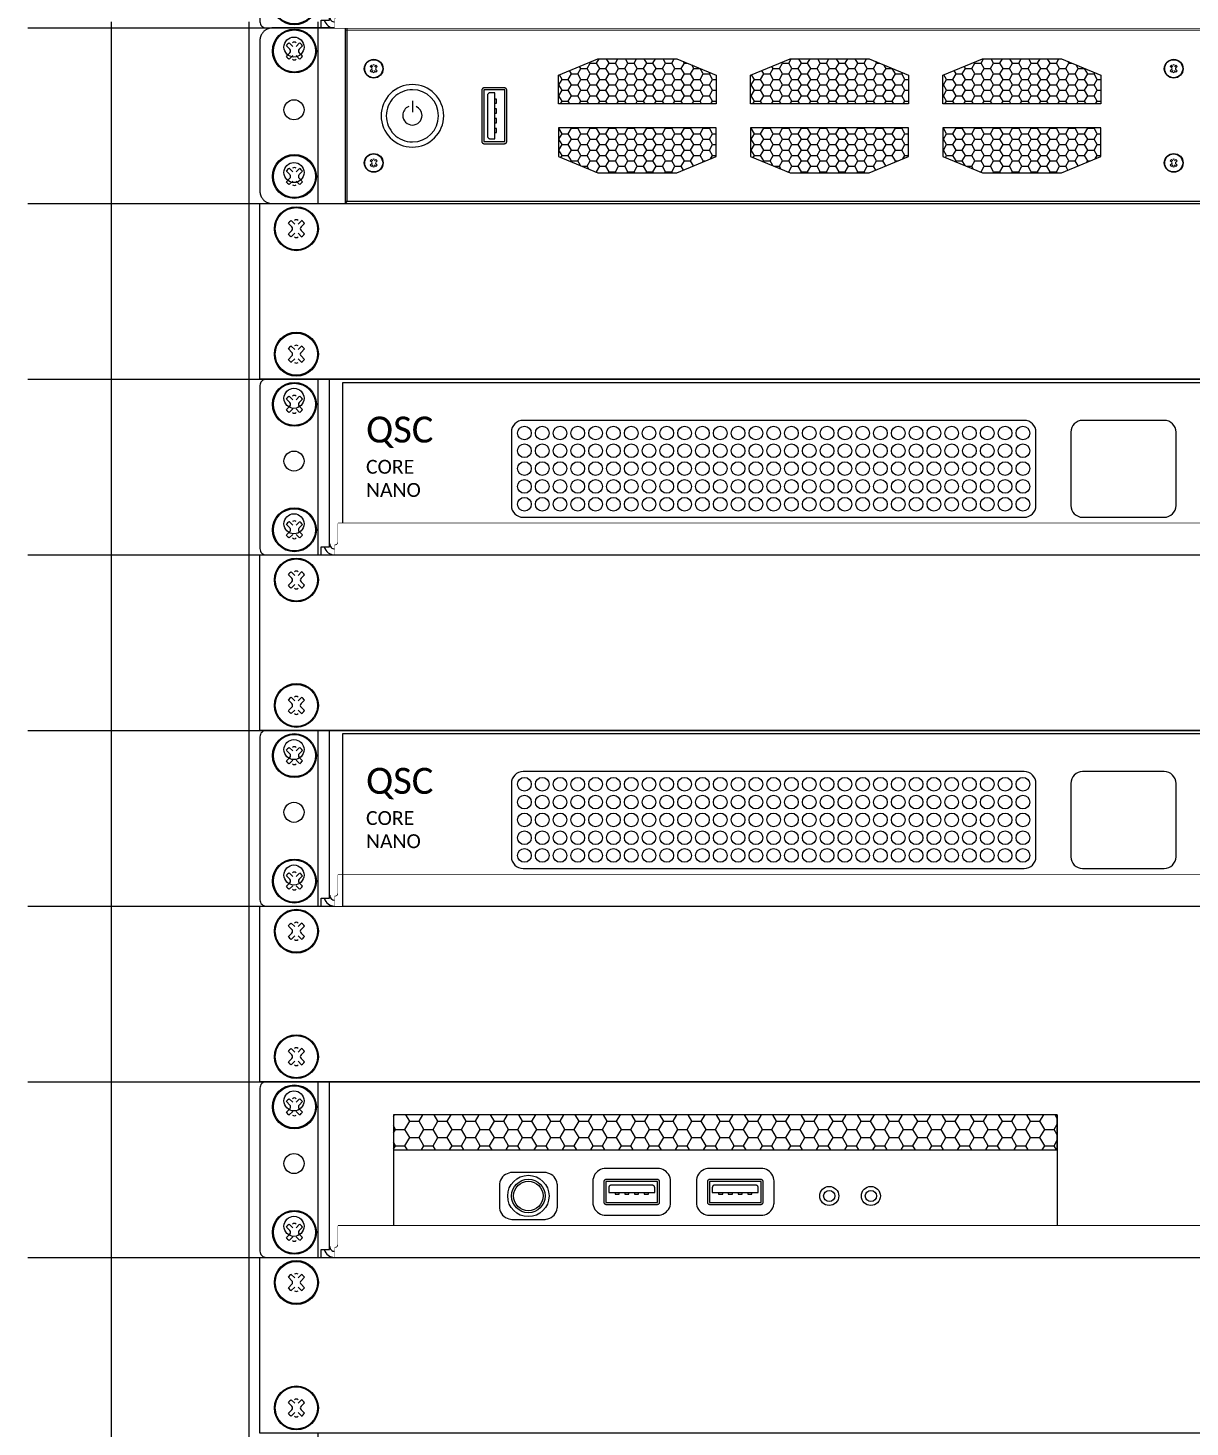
# Model space of a CAD drawing. Header units: millimetres. Extents: x -71336 to -33468, y -26189 to 22712.
# Drawn here: x -34597.8 to -34303.6, y -9219.5 to -8865.4 of the extents above; entities that cross this region are included whole.
import ezdxf

# ---------------------------------------------------------------- set-up
doc = ezdxf.new("R2010")
doc.units = ezdxf.units.MM
doc.set_wipeout_variables(frame=1)
doc.layers.add('SC - Equipment', color=7, linetype='Continuous', lineweight=13)
doc.layers.add('SC - Rack Layout - U-guides and centreline', color=5, linetype='Continuous', lineweight=13, plot=False)
doc.styles.add('ARIAL', font='arial.ttf')
doc.styles.add('CALIBRI', font='calibri.ttf')
pattern_1 = [(0, (-37153.3826, 973.4837), (2.38125, 1.37481532), [1.5875, -3.175]), (120, (-37153.3826, 973.4837), (-2.381249995, 1.37481533), [1.5875, -3.175]), (60, (-37153.3826, 973.4837), (5e-09, 2.749630654), [-3.175, 1.5875])]
pattern_2 = [(0, (-37104.7109, 973.4837), (2.38125, 1.37481532), [1.5875, -3.175]), (120, (-37104.7109, 973.4837), (-2.381249995, 1.37481533), [1.5875, -3.175]), (60, (-37104.7109, 973.4837), (5e-09, 2.749630654), [-3.175, 1.5875])]
pattern_3 = [(0, (-37056.0392, 973.4837), (2.38125, 1.37481532), [1.5875, -3.175]), (120, (-37056.0392, 973.4837), (-2.381249995, 1.37481533), [1.5875, -3.175]), (60, (-37056.0392, 973.4837), (5e-09, 2.749630654), [-3.175, 1.5875])]

# ---------------------------------------------------------------- blocks, each defined once
blk = doc.blocks.new('*U220')
at = {"layer": 'SC - Rack Layout - U-guides and centreline', "ltscale": 5}
blk.add_lwpolyline([(-300, 0), (300, 0)], dxfattribs=at)
blk = doc.blocks.new('*U221')
at = {"layer": 'SC - Rack Layout - U-guides and centreline', "color": 0, "linetype": 'ByBlock', "lineweight": -2, "transparency": 16777216}
for p in [(0, 666.75), (0, 622.3), (0, 577.85), (0, 533.4), (0, 488.95), (0, 444.5), (0, 400.05), (0, 355.6)]:
    blk.add_blockref('*U220', p, dxfattribs=at)
blk = doc.blocks.new('*U284')
at = {"layer": 'SC - Equipment'}
for p, q in [((-279.3873, 719.074), (-279.3873, 674.624)), ((-244.4623, 674.624), (-244.4623, 719.074)), ((-227.076, 719.074), (-227.076, 674.624)), ((-279.3873, 674.624), (-279.3873, 630.174)), ((-244.4623, 630.174), (-244.4623, 674.624)), ((-227.076, 674.624), (-227.076, 630.174)), ((-279.3873, 630.174), (-279.3873, 585.724)), ((-244.4623, 585.724), (-244.4623, 630.174)), ((-227.076, 630.174), (-227.076, 585.724)), ((-279.3873, 585.724), (-279.3873, 541.274)), ((-244.4623, 541.274), (-244.4623, 585.724)), ((-227.076, 585.724), (-227.076, 541.274)), ((-279.3873, 541.274), (-279.3873, 496.824)), ((-244.4623, 496.824), (-244.4623, 541.274)), ((-227.076, 541.274), (-227.076, 496.824)), ((-279.3873, 496.824), (-279.3873, 452.374)), ((-244.4623, 452.374), (-244.4623, 496.824)), ((-227.076, 496.824), (-227.076, 452.374)), ((-279.3873, 452.374), (-279.3873, 407.924)), ((-244.4623, 407.924), (-244.4623, 452.374)), ((-227.076, 452.374), (-227.076, 407.924)), ((-279.3873, 407.924), (-279.3873, 363.474)), ((-244.4623, 363.474), (-244.4623, 407.924)), ((-227.076, 407.924), (-227.076, 363.474)), ((-279.3873, 363.474), (-279.3873, 319.024)), ((-244.4623, 319.024), (-244.4623, 363.474)), ((-227.076, 363.474), (-227.076, 319.024))]:
    blk.add_line(p, q, dxfattribs=at)
for centre in [(-233.11485, 712.724), (-233.11485, 696.849), (-233.11485, 680.974), (-233.11485, 668.274), (-233.11485, 652.399), (-233.11485, 636.524), (-233.11485, 623.824), (-233.11485, 607.949), (-233.11485, 592.074), (-233.11485, 579.374), (-233.11485, 563.499), (-233.11485, 547.624), (-233.11485, 534.924), (-233.11485, 519.049), (-233.11485, 503.174), (-233.11485, 490.474), (-233.11485, 474.599), (-233.11485, 458.724), (-233.11485, 446.024), (-233.11485, 430.149), (-233.11485, 414.274), (-233.11485, 401.574), (-233.11485, 385.699), (-233.11485, 369.824)]:
    blk.add_circle(centre, 2.54, dxfattribs=at)
at = {"ltscale": 5, "style": 'ARIAL', "flags": 1}
blk.add_attdef('UNITS', (470.5, 46), '', height=9.73997, dxfattribs=at)
blk = doc.blocks.new('QSC CORE NANO')
at = {"layer": 'SC - Equipment'}
for p, q in [((-110.18, 0), (-110.18, 43.66)), ((-110.18, 43.66), (110.18, 43.66)), ((110.18, 0), (110.18, 43.66)), ((62.29, 34.05), (-64.49, 34.05)), ((97.74, 34.05), (77.11, 34.05)), ((-67.5, 31.04), (-67.5, 12.52)), ((65.29, 12.52), (65.29, 31.04)), ((74.11, 31.04), (74.11, 12.52)), ((100.74, 12.52), (100.74, 31.04)), ((-64.49, 9.51), (62.29, 9.51)), ((77.11, 9.51), (97.74, 9.51)), ((-110.18, 0), (110.18, 0))]:
    blk.add_line(p, q, dxfattribs=at)
for centre in [(-64.2, 30.84), (-59.69, 30.84), (-55.18, 30.84), (-50.68, 30.84), (-46.17, 30.84), (-41.66, 30.84), (-37.16, 30.84), (-32.65, 30.84), (-28.15, 30.84), (-23.64, 30.84), (-19.13, 30.84), (-14.63, 30.84), (-10.12, 30.84), (-5.61, 30.84), (-1.11, 30.84), (3.4, 30.84), (7.91, 30.84), (12.41, 30.84), (16.92, 30.84), (21.43, 30.84), (25.93, 30.84), (30.44, 30.84), (34.94, 30.84), (39.45, 30.84), (43.96, 30.84), (48.46, 30.84), (52.97, 30.84), (57.48, 30.84), (61.98, 30.84), (-64.2, 26.34), (-59.69, 26.34), (-55.18, 26.34), (-50.68, 26.34), (-46.17, 26.34), (-41.66, 26.34), (-37.16, 26.34), (-32.65, 26.34), (-28.15, 26.34), (-23.64, 26.34), (-19.13, 26.34), (-14.63, 26.34), (-10.12, 26.34), (-5.61, 26.34), (-1.11, 26.34), (3.4, 26.34), (7.91, 26.34), (12.41, 26.34), (16.92, 26.34), (21.43, 26.34), (25.93, 26.34), (30.44, 26.34), (34.94, 26.34), (39.45, 26.34), (43.96, 26.34), (48.46, 26.34), (52.97, 26.34), (57.48, 26.34), (61.98, 26.34), (-64.2, 21.83), (-59.69, 21.83), (-55.18, 21.83), (-50.68, 21.83), (-46.17, 21.83), (-41.66, 21.83), (-37.16, 21.83), (-32.65, 21.83), (-28.15, 21.83), (-23.64, 21.83), (-19.13, 21.83), (-14.63, 21.83), (-10.12, 21.83), (-5.61, 21.83), (-1.11, 21.83), (3.4, 21.83), (7.91, 21.83), (12.41, 21.83), (16.92, 21.83), (21.43, 21.83), (25.93, 21.83), (30.44, 21.83), (34.94, 21.83), (39.45, 21.83), (43.96, 21.83), (48.46, 21.83), (52.97, 21.83), (57.48, 21.83), (61.98, 21.83), (-64.2, 17.32), (-59.69, 17.32), (-55.18, 17.32), (-50.68, 17.32), (-46.17, 17.32), (-41.66, 17.32), (-37.16, 17.32), (-32.65, 17.32), (-28.15, 17.32), (-23.64, 17.32), (-19.13, 17.32), (-14.63, 17.32), (-10.12, 17.32), (-5.61, 17.32), (-1.11, 17.32), (3.4, 17.32), (7.91, 17.32), (12.41, 17.32), (16.92, 17.32), (21.43, 17.32), (25.93, 17.32), (30.44, 17.32), (34.94, 17.32), (39.45, 17.32), (43.96, 17.32), (48.46, 17.32), (52.97, 17.32), (57.48, 17.32), (61.98, 17.32), (-64.2, 12.82), (-59.69, 12.82), (-55.18, 12.82), (-50.68, 12.82), (-46.17, 12.82), (-41.66, 12.82), (-37.16, 12.82), (-32.65, 12.82), (-28.15, 12.82), (-23.64, 12.82), (-19.13, 12.82), (-14.63, 12.82), (-10.12, 12.82), (-5.61, 12.82), (-1.11, 12.82), (3.4, 12.82), (7.91, 12.82), (12.41, 12.82), (16.92, 12.82), (21.43, 12.82), (25.93, 12.82), (30.44, 12.82), (34.94, 12.82), (39.45, 12.82), (43.96, 12.82), (48.46, 12.82), (52.97, 12.82), (57.48, 12.82), (61.98, 12.82)]:
    blk.add_circle(centre, 1.73, dxfattribs=at)
for centre, start, end in [((-64.49, 31.04), 90, 180), ((62.29, 31.04), 0, 90), ((77.11, 31.04), 90, 180), ((97.74, 31.04), 0, 90), ((-64.49, 12.52), 180, 270), ((62.29, 12.52), 270, 0), ((77.11, 12.52), 180, 270), ((97.74, 12.52), 270, 0)]:
    blk.add_arc(centre, 3, start, end, dxfattribs=at)
at = {"ltscale": 5, "insert": (-104.28, 34.99), "char_height": 6.5637, "attachment_point": 1, "style": 'CALIBRI'}
blk.add_mtext_dynamic_manual_height_columns('QSC\\P{\\H0.53534x;CORE\\PNANO}', width=27.9303, gutter_width=32.82, heights=[0], dxfattribs=at)
blk = doc.blocks.new('1U SCREWS - RACK LAYOUT')
at = {"layer": 'SC - Equipment'}
for p, q in [((-233.73, 38.56), (-234.59, 39.42)), ((-232.99, 39.27), (-233.88, 40.16)), ((-231.24, 40.13), (-232.1, 39.27)), ((-230.5, 39.42), (-231.39, 38.56)), ((231.39, 38.56), (230.53, 39.42)), ((232.13, 39.27), (231.24, 40.16)), ((233.88, 40.13), (233.02, 39.27)), ((234.62, 39.42), (233.73, 38.56)), ((-233.73, 37.64), (-234.59, 36.78)), ((-232.99, 36.93), (-233.88, 36.04)), ((-231.24, 36.07), (-232.1, 36.93)), ((-230.5, 36.78), (-231.39, 37.64)), ((231.39, 37.64), (230.53, 36.78)), ((232.13, 36.93), (231.24, 36.04)), ((233.88, 36.07), (233.02, 36.93)), ((234.62, 36.78), (233.73, 37.64)), ((-233.73, 6.81), (-234.59, 7.67)), ((-232.99, 7.52), (-233.88, 8.41)), ((-231.24, 8.38), (-232.1, 7.52)), ((-230.5, 7.67), (-231.39, 6.81)), ((231.39, 6.81), (230.53, 7.67)), ((232.13, 7.52), (231.24, 8.41)), ((233.88, 8.38), (233.02, 7.52)), ((234.62, 7.67), (233.73, 6.81)), ((-233.73, 5.89), (-234.59, 5.03)), ((-232.99, 5.18), (-233.88, 4.29)), ((-231.24, 4.32), (-232.1, 5.18)), ((-230.5, 5.03), (-231.39, 5.89)), ((231.39, 5.89), (230.53, 5.03)), ((232.13, 5.18), (231.24, 4.29)), ((233.88, 4.32), (233.02, 5.18)), ((234.62, 5.03), (233.73, 5.89))]:
    blk.add_line(p, q, dxfattribs=at)
for centre, major_axis, start_param, end_param in [((-232.56, 38.1), (5.56, 0), 0, 6.283185), ((-232.56, 38.1), (5.33, 0), 0, 6.283185), ((232.56, 38.1), (5.56, 0), 0, 6.283185), ((232.56, 38.1), (5.33, 0), 0, 6.283185), ((-232.56, 38.1), (2.44, 0), 2.143456, 2.563819), ((-232.56, 39.73), (0.635, 0), 0.785399, 2.356195), ((-232.56, 38.1), (2.44, 0), 0.57266, 0.993023), ((232.56, 38.1), (2.44, 0), 2.143456, 2.563819), ((232.56, 39.73), (0.635, 0), 0.785399, 2.356195), ((232.56, 38.1), (2.44, 0), 0.57266, 0.993023), ((-232.56, 38.1), (2.44, 0), 3.719366, 4.139729), ((-234.16, 38.1), (0.635, 0), 5.497788, 7.068584), ((-232.56, 36.47), (0.635, 0), 3.926991, 5.497787), ((-230.93, 38.1), (0.635, 0), 2.356195, 3.926991), ((-232.56, 38.1), (2.44, 0), 5.290163, 5.710525), ((232.56, 38.1), (2.44, 0), 3.719366, 4.139729), ((230.96, 38.1), (0.635, 0), 5.497788, 7.068584), ((232.56, 36.47), (0.635, 0), 3.926991, 5.497787), ((234.19, 38.1), (0.635, 0), 2.356195, 3.926991), ((232.56, 38.1), (2.44, 0), 5.290163, 5.710525), ((-232.56, 6.35), (5.56, 0), 0, 6.283185), ((-232.56, 6.35), (5.33, 0), 0, 6.283185), ((232.56, 6.35), (5.56, 0), 0, 6.283185), ((232.56, 6.35), (5.33, 0), 0, 6.283185), ((-232.56, 6.35), (2.44, 0), 2.143456, 2.563819), ((-232.56, 7.98), (0.635, 0), 0.785399, 2.356195), ((-232.56, 6.35), (2.44, 0), 0.57266, 0.993023), ((232.56, 6.35), (2.44, 0), 2.143456, 2.563819), ((232.56, 7.98), (0.635, 0), 0.785399, 2.356195), ((232.56, 6.35), (2.44, 0), 0.57266, 0.993023), ((-232.56, 6.35), (2.44, 0), 3.719366, 4.139729), ((-234.16, 6.35), (0.635, 0), 5.497788, 7.068584), ((-232.56, 4.72), (0.635, 0), 3.926991, 5.497787), ((-230.93, 6.35), (0.635, 0), 2.356195, 3.926991), ((-232.56, 6.35), (2.44, 0), 5.290163, 5.710525), ((232.56, 6.35), (2.44, 0), 3.719366, 4.139729), ((230.96, 6.35), (0.635, 0), 5.497788, 7.068584), ((232.56, 4.72), (0.635, 0), 3.926991, 5.497787), ((234.19, 6.35), (0.635, 0), 2.356195, 3.926991), ((232.56, 6.35), (2.44, 0), 5.290163, 5.710525)]:
    blk.add_ellipse(centre, major_axis=major_axis, ratio=1, start_param=start_param, end_param=end_param, dxfattribs=at)
at = {"layer": 'SC - Equipment', "ltscale": 5}
blk.add_point((0, 0), dxfattribs=at)
blk = doc.blocks.new('BANTAM C310L')
at = {"layer": 'SC - Equipment', "ltscale": 5}
h = blk.add_hatch(dxfattribs=at)
h.set_pattern_fill('HONEY', color=256, scale=0.5)
h.set_pattern_definition(pattern_1)
h.paths.add_polyline_path([(-155.76, 36.65), (-135.76, 36.65), (-125.77, 32.52), (-125.77, 25.22), (-165.75, 25.22), (-165.75, 32.52)])
h = blk.add_hatch(dxfattribs=at)
h.set_pattern_fill('HONEY', color=256, scale=0.5)
h.set_pattern_definition(pattern_2)
h.paths.add_polyline_path([(-107.09, 36.65), (-87.09, 36.65), (-77.1, 32.52), (-77.1, 25.22), (-117.08, 25.22), (-117.08, 32.52)])
h = blk.add_hatch(dxfattribs=at)
h.set_pattern_fill('HONEY', color=256, scale=0.5)
h.set_pattern_definition(pattern_3)
h.paths.add_polyline_path([(-58.42, 36.65), (-38.42, 36.65), (-28.43, 32.52), (-28.43, 25.22), (-68.41, 25.22), (-68.41, 32.52)])
h = blk.add_hatch(dxfattribs=at)
h.set_pattern_fill('HONEY', color=256, scale=0.5)
h.set_pattern_definition(pattern_1)
h.paths.add_polyline_path([(-125.77, 11.93), (-125.77, 19.22), (-165.75, 19.22), (-165.75, 11.93), (-155.76, 7.8), (-135.76, 7.8)])
h = blk.add_hatch(dxfattribs=at)
h.set_pattern_fill('HONEY', color=256, scale=0.5)
h.set_pattern_definition(pattern_2)
h.paths.add_polyline_path([(-77.1, 11.93), (-77.1, 19.22), (-117.08, 19.22), (-117.08, 11.93), (-107.09, 7.8), (-87.09, 7.8)])
h = blk.add_hatch(dxfattribs=at)
h.set_pattern_fill('HONEY', color=256, scale=0.5)
h.set_pattern_definition(pattern_3)
h.paths.add_polyline_path([(-28.43, 11.93), (-28.43, 19.22), (-68.41, 19.22), (-68.41, 11.93), (-58.42, 7.8), (-38.42, 7.8)])
for p, q in [((-165.75, 32.52), (-155.76, 36.65)), ((-155.76, 36.65), (-135.76, 36.65)), ((-135.76, 36.65), (-125.77, 32.52)), ((-117.08, 32.52), (-107.09, 36.65)), ((-107.09, 36.65), (-87.09, 36.65)), ((-87.09, 36.65), (-77.1, 32.52)), ((-68.41, 32.52), (-58.42, 36.65)), ((-58.42, 36.65), (-38.42, 36.65)), ((-38.42, 36.65), (-28.43, 32.52)), ((-165.75, 11.93), (-155.76, 7.8)), ((-135.76, 7.8), (-125.77, 11.93)), ((-117.08, 11.93), (-107.09, 7.8)), ((-87.09, 7.8), (-77.1, 11.93)), ((-68.41, 11.93), (-58.42, 7.8)), ((-38.42, 7.8), (-28.43, 11.93)), ((-155.76, 7.8), (-135.76, 7.8)), ((-107.09, 7.8), (-87.09, 7.8)), ((-58.42, 7.8), (-38.42, 7.8))]:
    blk.add_line(p, q, dxfattribs=at)
at = {"layer": 'SC - Equipment'}
for p, q in [((-212.99, 34.35), (-213.36, 34.72)), ((-212.99, 33.96), (-213.36, 33.59)), ((-212.67, 34.65), (-213.05, 35.03)), ((-212.67, 33.65), (-213.05, 33.27)), ((-211.92, 35.02), (-212.29, 34.65)), ((-211.92, 33.28), (-212.29, 33.65)), ((-211.6, 34.72), (-211.99, 34.35)), ((-211.6, 33.59), (-211.99, 33.96)), ((-10.49, 34.35), (-10.86, 34.72)), ((-10.49, 33.96), (-10.86, 33.59)), ((-10.18, 34.65), (-10.56, 35.03)), ((-10.18, 33.65), (-10.56, 33.27)), ((-9.43, 35.02), (-9.8, 34.65)), ((-9.43, 33.28), (-9.8, 33.65)), ((-9.11, 34.72), (-9.49, 34.35)), ((-9.11, 33.59), (-9.49, 33.96)), ((-179.32, 28.77), (-184.59, 28.77)), ((-181.8, 28.04), (-183.03, 28.04)), ((-183.03, 16.41), (-181.8, 16.41)), ((-212.99, 10.49), (-213.36, 10.86)), ((-212.67, 10.8), (-213.05, 11.18)), ((-211.92, 11.17), (-212.29, 10.8)), ((-211.6, 10.86), (-211.99, 10.49)), ((-10.49, 10.49), (-10.86, 10.86)), ((-10.18, 10.8), (-10.56, 11.18)), ((-9.43, 11.17), (-9.8, 10.8)), ((-9.11, 10.86), (-9.49, 10.49)), ((-212.99, 10.1), (-213.36, 9.73)), ((-212.67, 9.8), (-213.05, 9.42)), ((-211.92, 9.43), (-212.29, 9.8)), ((-211.6, 9.73), (-211.99, 10.1)), ((-10.49, 10.1), (-10.86, 9.73)), ((-10.18, 9.8), (-10.56, 9.42)), ((-9.43, 9.43), (-9.8, 9.8)), ((-9.11, 9.73), (-9.49, 10.1))]:
    blk.add_line(p, q, dxfattribs=at)
for points in [[(-238.12, 44.45), (-238.21, 44.45), (-238.29, 44.45), (-238.37, 44.44), (-238.45, 44.43), (-238.53, 44.42), (-238.61, 44.41), (-238.69, 44.4), (-238.76, 44.38), (-238.84, 44.37), (-238.92, 44.35), (-238.99, 44.33), (-239.07, 44.31), (-239.14, 44.28), (-239.22, 44.26), (-239.29, 44.23), (-239.36, 44.2), (-239.43, 44.17), (-239.5, 44.13), (-239.57, 44.1), (-239.64, 44.06), (-239.77, 43.99), (-239.9, 43.9), (-240.02, 43.81), (-240.14, 43.72), (-240.26, 43.62), (-240.37, 43.51), (-240.47, 43.4), (-240.57, 43.29), (-240.67, 43.16), (-240.76, 43.04), (-240.84, 42.91), (-240.92, 42.78), (-240.95, 42.71), (-240.99, 42.64), (-241.02, 42.57), (-241.05, 42.5), (-241.08, 42.42), (-241.11, 42.35), (-241.13, 42.28), (-241.16, 42.2), (-241.18, 42.13), (-241.2, 42.05), (-241.22, 41.97), (-241.24, 41.9), (-241.25, 41.82), (-241.26, 41.74), (-241.27, 41.66), (-241.28, 41.58), (-241.29, 41.5), (-241.3, 41.42), (-241.3, 41.33), (-241.3, 41.25)], [(-184.59, 29.28), (-184.66, 29.27), (-184.74, 29.25), (-184.8, 29.23), (-184.87, 29.19), (-184.93, 29.15), (-184.98, 29.09), (-185.02, 29.03), (-185.06, 28.97), (-185.08, 28.9), (-185.1, 28.82), (-185.11, 28.74)], [(-185.11, 28.74), (-185.11, 15.71)], [(-179.34, 29.28), (-184.59, 29.28)], [(-178.82, 28.74), (-178.83, 28.82), (-178.84, 28.9), (-178.87, 28.97), (-178.9, 29.03), (-178.95, 29.09), (-179, 29.15), (-179.06, 29.19), (-179.12, 29.23), (-179.19, 29.25), (-179.26, 29.27), (-179.34, 29.28)], [(-178.82, 15.71), (-178.82, 28.74)], [(-202.69, 25.98), (-202.69, 23.15)], [(-183.38, 27.94), (-183.42, 27.91), (-183.47, 27.87), (-183.51, 27.83), (-183.55, 27.78), (-183.59, 27.72), (-183.62, 27.67), (-183.65, 27.61), (-183.67, 27.55), (-183.68, 27.49), (-183.69, 27.43), (-183.69, 27.37)], [(-183.69, 27.37), (-183.69, 17.08)], [(-183.03, 28.04), (-183.06, 28.04), (-183.09, 28.04), (-183.13, 28.03), (-183.16, 28.03), (-183.19, 28.02), (-183.23, 28.01), (-183.26, 28), (-183.29, 27.98), (-183.32, 27.97), (-183.35, 27.96), (-183.38, 27.94)], [(-181.8, 16.41), (-181.8, 28.04)], [(-185.11, 15.71), (-185.1, 15.63), (-185.08, 15.55), (-185.06, 15.48), (-185.02, 15.42), (-184.98, 15.36), (-184.93, 15.3), (-184.87, 15.26), (-184.8, 15.22), (-184.74, 15.2), (-184.66, 15.18), (-184.59, 15.17)], [(-184.59, 15.17), (-179.34, 15.17)], [(-183.69, 17.08), (-183.69, 17.02), (-183.68, 16.96), (-183.67, 16.9), (-183.65, 16.84), (-183.62, 16.78), (-183.59, 16.73), (-183.55, 16.67), (-183.51, 16.62), (-183.47, 16.58), (-183.42, 16.54), (-183.38, 16.51)], [(-183.38, 16.51), (-183.35, 16.49), (-183.32, 16.48), (-183.29, 16.47), (-183.26, 16.45), (-183.23, 16.44), (-183.19, 16.43), (-183.16, 16.42), (-183.13, 16.42), (-183.09, 16.41), (-183.06, 16.41), (-183.03, 16.41)], [(-179.34, 15.17), (-179.26, 15.18), (-179.19, 15.2), (-179.12, 15.22), (-179.06, 15.26), (-179, 15.3), (-178.95, 15.36), (-178.9, 15.42), (-178.87, 15.48), (-178.84, 15.55), (-178.83, 15.63), (-178.82, 15.71)], [(-241.3, 3.2), (-241.3, 3.12), (-241.3, 3.03), (-241.29, 2.95), (-241.28, 2.87), (-241.27, 2.79), (-241.26, 2.71), (-241.25, 2.63), (-241.24, 2.55), (-241.22, 2.48), (-241.2, 2.4), (-241.18, 2.32), (-241.16, 2.25), (-241.13, 2.17), (-241.11, 2.1), (-241.08, 2.03), (-241.05, 1.95), (-241.02, 1.88), (-240.99, 1.81), (-240.95, 1.74), (-240.92, 1.67), (-240.84, 1.54), (-240.76, 1.41), (-240.67, 1.29), (-240.57, 1.16), (-240.47, 1.05), (-240.37, 0.94), (-240.26, 0.83), (-240.14, 0.73), (-240.02, 0.64), (-239.9, 0.55), (-239.77, 0.46), (-239.64, 0.39), (-239.57, 0.35), (-239.5, 0.32), (-239.43, 0.28), (-239.36, 0.25), (-239.29, 0.22), (-239.22, 0.19), (-239.14, 0.17), (-239.07, 0.14), (-238.99, 0.12), (-238.92, 0.1), (-238.84, 0.08), (-238.76, 0.07), (-238.69, 0.05), (-238.61, 0.04), (-238.53, 0.03), (-238.45, 0.02), (-238.37, 0.01), (-238.29, 0), (-238.21, 0), (-238.12, 0)]]:
    blk.add_lwpolyline(points, dxfattribs=at)
at = {"layer": 'SC - Equipment', "flags": 128}
for points in [[(238.12, 44.45), (-238.12, 44.45)], [(-219.7, 44.45), (-219.7, 0)], [(219.72, 44.45), (-219.7, 44.45)], [(-219.7, 44.45), (-219.7, 44.45)], [(219.72, 44.45), (-219.7, 44.45)], [(-219.7, 44.45), (-219.7, 0)], [(219.72, 44.45), (-219.7, 44.45)], [(-219.7, 44.45), (-219.7, 43.93)], [(-219.19, 44.45), (-219.7, 44.45)], [(-219.7, 44.45), (-219.7, 0.03)], [(-219.7, 43.93), (219.21, 43.95)], [(-219.7, 43.93), (-219.7, 43.93)], [(-219.19, 0.5), (-219.19, 44.45)], [(-241.3, 41.25), (-241.3, 3.2)], [(-184.59, 28.77), (-184.59, 15.68)], [(-179.32, 15.68), (-179.32, 28.77)], [(-181.39, 26.43), (-181.8, 26.43)], [(-181.8, 25.39), (-181.39, 25.39)], [(-181.39, 25.39), (-181.39, 26.43)], [(-181.39, 23.97), (-181.8, 23.97)], [(-181.8, 22.92), (-181.39, 22.92)], [(-181.39, 21.51), (-181.8, 21.51)], [(-181.39, 22.92), (-181.39, 23.97)], [(-181.39, 20.46), (-181.39, 21.51)], [(-181.8, 20.46), (-181.39, 20.46)], [(-181.39, 19.05), (-181.8, 19.05)], [(-181.8, 18), (-181.39, 18)], [(-181.39, 18), (-181.39, 19.05)], [(-184.59, 15.68), (-179.32, 15.68)], [(-238.12, 0), (238.12, 0)], [(-219.7, 0.52), (-219.7, 0)], [(219.72, 0.52), (-219.7, 0.52)], [(-219.7, 0.52), (-219.7, 0.52)], [(-219.7, 0.03), (-219.19, 0.5)], [(-219.7, 0.03), (-219.7, 0.03)], [(-219.7, 0), (219.72, 0)], [(-219.7, 0), (219.72, 0)], [(-219.7, 0), (-219.7, 0)], [(-219.7, 0), (219.72, 0)]]:
    blk.add_lwpolyline(points, dxfattribs=at)
at = {"layer": 'SC - Equipment', "ltscale": 5}
for points in [[(-125.77, 32.52), (-125.77, 25.22), (-165.75, 25.22), (-165.75, 32.52)], [(-77.1, 32.52), (-77.1, 25.22), (-117.08, 25.22), (-117.08, 32.52)], [(-28.43, 32.52), (-28.43, 25.22), (-68.41, 25.22), (-68.41, 32.52)], [(-125.77, 11.93), (-125.77, 19.22), (-165.75, 19.22), (-165.75, 11.93)], [(-77.1, 11.93), (-77.1, 19.22), (-117.08, 19.22), (-117.08, 11.93)], [(-28.43, 11.93), (-28.43, 19.22), (-68.41, 19.22), (-68.41, 11.93)]]:
    blk.add_lwpolyline(points, dxfattribs=at)
at = {"layer": 'SC - Equipment'}
for points in [[(-202.69, 30.14, 0.414218), (-210.61, 22.23, 0.414218), (-202.69, 14.31, 0.414218), (-194.77, 22.23, 0.414218)], [(-202.69, 28.83, 0.414271), (-209.3, 22.22, 0.414271), (-202.69, 15.61, 0.414168), (-196.08, 22.22, 0.414168)]]:
    blk.add_lwpolyline(points, format="xyb", close=True, dxfattribs=at)
blk.add_lwpolyline([(-203.61, 24.57, 0.305072), (-205.12, 22.32, 0.414334), (-202.69, 19.89, 0.414334), (-200.26, 22.32, 0.299695), (-201.74, 24.55)], format="xyb", dxfattribs=at)
for centre, major_axis, start_param, end_param in [((-212.49, 34.15), (2.38, 0), 0, 6.283185), ((-212.49, 34.15), (2.28, 0), 0, 6.283185), ((-9.99, 34.15), (2.38, 0), 0, 6.283185), ((-9.99, 34.15), (2.28, 0), 0, 6.283185), ((-212.49, 34.15), (1.04, 0), 2.143456, 2.563819), ((-212.49, 34.15), (1.04, 0), 3.719366, 4.139729), ((-213.17, 34.15), (0.272, 0), 5.497788, 7.068584), ((-212.49, 34.85), (0.272, 0), 0.785399, 2.356195), ((-212.49, 33.45), (0.272, 0), 3.926991, 5.497787), ((-211.79, 34.15), (0.272, 0), 2.356195, 3.926991), ((-212.49, 34.15), (1.04, 0), 0.57266, 0.993023), ((-212.49, 34.15), (1.04, 0), 5.290163, 5.710525), ((-9.99, 34.15), (1.04, 0), 2.143456, 2.563819), ((-9.99, 34.15), (1.04, 0), 3.719366, 4.139729), ((-10.68, 34.15), (0.272, 0), 5.497788, 7.068584), ((-9.99, 34.85), (0.272, 0), 0.785399, 2.356195), ((-9.99, 33.45), (0.272, 0), 3.926991, 5.497787), ((-9.3, 34.15), (0.272, 0), 2.356195, 3.926991), ((-9.99, 34.15), (1.04, 0), 0.57266, 0.993023), ((-9.99, 34.15), (1.04, 0), 5.290163, 5.710525), ((-212.49, 10.3), (2.38, 0), 0, 6.283185), ((-212.49, 10.3), (2.28, 0), 0, 6.283185), ((-212.49, 10.3), (1.04, 0), 2.143456, 2.563819), ((-212.49, 11), (0.272, 0), 0.785399, 2.356195), ((-212.49, 10.3), (1.04, 0), 0.57266, 0.993023), ((-9.99, 10.3), (2.38, 0), 0, 6.283185), ((-9.99, 10.3), (2.28, 0), 0, 6.283185), ((-9.99, 10.3), (1.04, 0), 2.143456, 2.563819), ((-9.99, 11), (0.272, 0), 0.785399, 2.356195), ((-9.99, 10.3), (1.04, 0), 0.57266, 0.993023), ((-212.49, 10.3), (1.04, 0), 3.719366, 4.139729), ((-213.17, 10.3), (0.272, 0), 5.497788, 7.068584), ((-212.49, 9.6), (0.272, 0), 3.926991, 5.497787), ((-211.79, 10.3), (0.272, 0), 2.356195, 3.926991), ((-212.49, 10.3), (1.04, 0), 5.290163, 5.710525), ((-9.99, 10.3), (1.04, 0), 3.719366, 4.139729), ((-10.68, 10.3), (0.272, 0), 5.497788, 7.068584), ((-9.99, 9.6), (0.272, 0), 3.926991, 5.497787), ((-9.3, 10.3), (0.272, 0), 2.356195, 3.926991), ((-9.99, 10.3), (1.04, 0), 5.290163, 5.710525)]:
    blk.add_ellipse(centre, major_axis=major_axis, ratio=1, start_param=start_param, end_param=end_param, dxfattribs=at)
blk.add_blockref('1U SCREWS - RACK LAYOUT', (0, 0.52), dxfattribs=at)
blk = doc.blocks.new('1U BLANK PANEL - RACK LAYOUT')
blk.add_wipeout([(-241.3, 44.45), (241.3, 44.45), (241.3, 0), (-241.3, 0)])
at = {"layer": 'SC - Equipment'}
for p, q in [((-241.3, 0), (-241.3, 44.45)), ((-241.3, 44.45), (241.3, 44.45)), ((241.3, 44.45), (241.3, 0)), ((-233.23, 38.56), (-234.09, 39.42)), ((-232.49, 39.27), (-233.38, 40.16)), ((-230.74, 40.13), (-231.6, 39.27)), ((-230, 39.42), (-230.89, 38.56)), ((231.89, 38.56), (231.03, 39.42)), ((232.63, 39.27), (231.74, 40.16)), ((234.38, 40.13), (233.52, 39.27)), ((235.12, 39.42), (234.23, 38.56)), ((-233.23, 37.64), (-234.09, 36.78)), ((-232.49, 36.93), (-233.38, 36.04)), ((-230.74, 36.07), (-231.6, 36.93)), ((-230, 36.78), (-230.89, 37.64)), ((231.89, 37.64), (231.03, 36.78)), ((232.63, 36.93), (231.74, 36.04)), ((234.38, 36.07), (233.52, 36.93)), ((235.12, 36.78), (234.23, 37.64)), ((-233.23, 6.81), (-234.09, 7.67)), ((-232.49, 7.52), (-233.38, 8.41)), ((-230.74, 8.38), (-231.6, 7.52)), ((-230, 7.67), (-230.89, 6.81)), ((231.89, 6.81), (231.03, 7.67)), ((232.63, 7.52), (231.74, 8.41)), ((234.38, 8.38), (233.52, 7.52)), ((235.12, 7.67), (234.23, 6.81)), ((-233.23, 5.89), (-234.09, 5.03)), ((-232.49, 5.18), (-233.38, 4.29)), ((-230.74, 4.32), (-231.6, 5.18)), ((-230, 5.03), (-230.89, 5.89)), ((231.89, 5.89), (231.03, 5.03)), ((232.63, 5.18), (231.74, 4.29)), ((234.38, 4.32), (233.52, 5.18)), ((235.12, 5.03), (234.23, 5.89)), ((241.3, 0), (-241.3, 0)), ((-241.3, 0), (-241.3, 0))]:
    blk.add_line(p, q, dxfattribs=at)
for centre, major_axis, start_param, end_param in [((-232.06, 38.1), (5.56, 0), 0, 6.283185), ((-232.06, 38.1), (5.33, 0), 0, 6.283185), ((233.06, 38.1), (5.56, 0), 0, 6.283185), ((233.06, 38.1), (5.33, 0), 0, 6.283185), ((-232.06, 38.1), (2.44, 0), 2.143456, 2.563819), ((-232.06, 39.73), (0.635, 0), 0.785399, 2.356195), ((-232.06, 38.1), (2.44, 0), 0.57266, 0.993023), ((233.06, 38.1), (2.44, 0), 2.143456, 2.563819), ((233.06, 39.73), (0.635, 0), 0.785399, 2.356195), ((233.06, 38.1), (2.44, 0), 0.57266, 0.993023), ((-232.06, 38.1), (2.44, 0), 3.719366, 4.139729), ((-233.66, 38.1), (0.635, 0), 5.497788, 7.068584), ((-232.06, 36.47), (0.635, 0), 3.926991, 5.497787), ((-230.43, 38.1), (0.635, 0), 2.356195, 3.926991), ((-232.06, 38.1), (2.44, 0), 5.290163, 5.710525), ((233.06, 38.1), (2.44, 0), 3.719366, 4.139729), ((231.46, 38.1), (0.635, 0), 5.497788, 7.068584), ((233.06, 36.47), (0.635, 0), 3.926991, 5.497787), ((234.69, 38.1), (0.635, 0), 2.356195, 3.926991), ((233.06, 38.1), (2.44, 0), 5.290163, 5.710525), ((-232.06, 6.35), (5.56, 0), 0, 6.283185), ((-232.06, 6.35), (5.33, 0), 0, 6.283185), ((233.06, 6.35), (5.56, 0), 0, 6.283185), ((233.06, 6.35), (5.33, 0), 0, 6.283185), ((-232.06, 6.35), (2.44, 0), 2.143456, 2.563819), ((-232.06, 7.98), (0.635, 0), 0.785399, 2.356195), ((-232.06, 6.35), (2.44, 0), 0.57266, 0.993023), ((233.06, 6.35), (2.44, 0), 2.143456, 2.563819), ((233.06, 7.98), (0.635, 0), 0.785399, 2.356195), ((233.06, 6.35), (2.44, 0), 0.57266, 0.993023), ((-232.06, 6.35), (2.44, 0), 3.719366, 4.139729), ((-233.66, 6.35), (0.635, 0), 5.497788, 7.068584), ((-232.06, 4.72), (0.635, 0), 3.926991, 5.497787), ((-230.43, 6.35), (0.635, 0), 2.356195, 3.926991), ((-232.06, 6.35), (2.44, 0), 5.290163, 5.710525), ((233.06, 6.35), (2.44, 0), 3.719366, 4.139729), ((231.46, 6.35), (0.635, 0), 5.497788, 7.068584), ((233.06, 4.72), (0.635, 0), 3.926991, 5.497787), ((234.69, 6.35), (0.635, 0), 2.356195, 3.926991), ((233.06, 6.35), (2.44, 0), 5.290163, 5.710525)]:
    blk.add_ellipse(centre, major_axis=major_axis, ratio=1, start_param=start_param, end_param=end_param, dxfattribs=at)
blk = doc.blocks.new('*U281')
blk.add_blockref('1U BLANK PANEL - RACK LAYOUT', (0, -44.45))
blk = doc.blocks.new('1U RACK SHELF - RACK LAYOUT')
at = {"layer": 'SC - Equipment', "flags": 128}
for points in [[(-239.7, 44.45, 0.414214), (-241.3, 42.85)], [(-241.3, 1.59, 0.414214), (-239.7, 0)], [(-225.02, 2, 0.334713), (-222.36, 0)], [(-223.6, 2.77, 0.414214), (-222.36, 1.52)], [(-221.61, 2.77, 0.106933), (-221.52, 3.16)]]:
    blk.add_lwpolyline(points, format="xyb", dxfattribs=at)
for points in [[(-241.3, 42.85), (-241.3, 1.59)], [(-223.64, 44.45), (-239.7, 44.45)], [(-223.69, 2), (-223.64, 44.45)], [(-233.73, 38.56), (-234.59, 39.42)], [(-232.99, 39.27), (-233.88, 40.16)], [(-231.24, 40.13), (-232.1, 39.27)], [(-230.5, 39.42), (-231.39, 38.56)], [(-233.73, 37.64), (-234.59, 36.78)], [(-232.99, 36.93), (-233.88, 36.04)], [(-231.24, 36.07), (-232.1, 36.93)], [(-230.5, 36.78), (-231.39, 37.64)], [(-233.73, 6.81), (-234.59, 7.67)], [(-232.99, 7.52), (-233.88, 8.41)], [(-231.24, 8.38), (-232.1, 7.52)], [(-230.5, 7.67), (-231.39, 6.81)], [(-221.52, 7.95), (-221.52, 3.16)], [(221.58, 7.95), (-221.52, 7.95)], [(-233.73, 5.89), (-234.59, 5.03)], [(-232.99, 5.18), (-233.88, 4.29)], [(-231.24, 4.32), (-232.1, 5.18)], [(-230.5, 5.03), (-231.39, 5.89)], [(-225.77, 0), (-225.77, 2)], [(-225.77, 2), (-223.69, 2)], [(-223.69, 2.77), (-223.6, 2.77)], [(-222.36, 2.42), (-222.36, 0)], [(222.42, 0), (-222.36, 0)], [(-239.7, 0), (-225.77, 0)]]:
    blk.add_lwpolyline(points, dxfattribs=at)
at = {"layer": 'SC - Equipment'}
for points in [[(-222.06, 2.48), (-222.08, 2.47), (-222.11, 2.46), (-222.14, 2.46), (-222.17, 2.45), (-222.19, 2.44), (-222.22, 2.44), (-222.25, 2.43), (-222.28, 2.43), (-222.3, 2.43), (-222.33, 2.42), (-222.36, 2.42)], [(-221.61, 2.77), (-221.63, 2.74), (-221.65, 2.72), (-221.67, 2.69), (-221.69, 2.67), (-221.72, 2.65), (-221.74, 2.63), (-221.77, 2.61), (-221.8, 2.59), (-221.82, 2.58), (-221.85, 2.56), (-221.88, 2.55), (-221.91, 2.53), (-221.94, 2.52), (-221.97, 2.51), (-222, 2.5), (-222.03, 2.49), (-222.06, 2.48)]]:
    blk.add_lwpolyline(points, dxfattribs=at)
for centre, major_axis, start_param, end_param in [((-232.56, 38.1), (5.56, 0), 0, 6.283185), ((-232.56, 38.1), (5.33, 0), 0, 6.283185), ((-232.56, 38.1), (2.44, 0), 2.143456, 2.563819), ((-232.56, 39.72), (0.635, 0), 0.785399, 2.356195), ((-232.56, 38.1), (2.44, 0), 0.57266, 0.993023), ((-232.56, 38.1), (2.44, 0), 3.719366, 4.139729), ((-234.16, 38.1), (0.635, 0), 5.497788, 7.068584), ((-232.56, 36.47), (0.635, 0), 3.926991, 5.497787), ((-230.93, 38.1), (0.635, 0), 2.356195, 3.926991), ((-232.56, 38.1), (2.44, 0), 5.290163, 5.710525), ((-232.56, 6.35), (5.56, 0), 0, 6.283185), ((-232.56, 6.35), (5.33, 0), 0, 6.283185), ((-232.56, 6.35), (2.44, 0), 2.143456, 2.563819), ((-232.56, 7.97), (0.635, 0), 0.785399, 2.356195), ((-232.56, 6.35), (2.44, 0), 0.57266, 0.993023), ((-232.56, 6.35), (2.44, 0), 3.719366, 4.139729), ((-234.16, 6.35), (0.635, 0), 5.497788, 7.068584), ((-232.56, 4.72), (0.635, 0), 3.926991, 5.497787), ((-230.93, 6.35), (0.635, 0), 2.356195, 3.926991), ((-232.56, 6.35), (2.44, 0), 5.290163, 5.710525)]:
    blk.add_ellipse(centre, major_axis=major_axis, ratio=1, start_param=start_param, end_param=end_param, dxfattribs=at)
blk.add_wipeout([(-222.36, 0), (-222.36, 2.42), (-222.28, 2.43), (-222.18, 2.45), (-222.07, 2.47), (-221.97, 2.51), (-221.89, 2.54), (-221.82, 2.58), (-221.77, 2.61), (-221.71, 2.66), (-221.68, 2.68), (-221.64, 2.73), (-221.62, 2.75), (-221.61, 2.77), (-221.58, 2.84), (-221.56, 2.91), (-221.54, 2.99), (-221.53, 3.07), (-221.52, 3.15), (-221.52, 3.32), (-221.52, 7.95), (221.58, 7.95), (221.58, 3.16), (221.59, 3.08), (221.59, 3.03), (221.6, 2.98), (221.61, 2.93), (221.63, 2.87), (221.64, 2.84), (221.65, 2.81), (221.66, 2.79), (221.67, 2.77), (221.73, 2.7), (221.77, 2.67), (221.82, 2.62), (221.89, 2.58), (221.98, 2.54), (222.06, 2.5), (222.15, 2.47), (222.28, 2.44), (222.38, 2.43), (222.42, 2.42), (222.42, 0)])
blk = doc.blocks.new('MOOD MEDIA 246')
at = {"layer": 'SC - Equipment', "ltscale": 5}
h = blk.add_hatch(dxfattribs=at)
h.set_pattern_fill('HONEY', color=256, scale=0.75)
h.set_pattern_definition([(0, (34721.8029, 7083.4338), (3.571875, 2.06222298), [2.38125, -4.7625]), (120, (34721.8029, 7083.4338), (-3.57187499, 2.062223), [2.38125, -4.7625]), (60, (34721.8029, 7083.4338), (8e-09, 4.12444598), [-4.7625, 2.38125])])
h.paths.add_polyline_path([(-84, 27.19), (84, 27.19), (84, 36.08), (-84, 36.08)])
for p, q in [((-84, 36.08), (-84, 3.08)), ((84, 36.08), (-84, 36.08)), ((84, 36.08), (84, 3.08)), ((84, 3.08), (-84, 3.08)), ((0, 0), (-50, 0)), ((0, 0), (50, 0))]:
    blk.add_line(p, q, dxfattribs=at)
at = {"layer": 'SC - Equipment'}
for p, q in [((-17.16, 13.93), (-17.16, 19.2)), ((9.04, 13.93), (9.04, 19.2)), ((-29.53, 17.65), (-29.53, 16.42)), ((-17.9, 16.42), (-17.9, 17.65)), ((-3.32, 17.65), (-3.32, 16.42)), ((8.3, 16.42), (8.3, 17.65))]:
    blk.add_line(p, q, dxfattribs=at)
at = {"layer": 'SC - Equipment', "ltscale": 5}
for points in [[(-84, 27.19), (84, 27.19), (84, 36.08), (-84, 36.08)], [(-26.51, 3.08), (-23.49, 3.08), (-23.49, 1.49), (-26.51, 1.49)], [(23.49, 3.08), (26.51, 3.08), (26.51, 1.49), (23.49, 1.49)]]:
    blk.add_lwpolyline(points, close=True, dxfattribs=at)
at = {"layer": 'SC - Equipment'}
for points in [[(-54.1, 21.47), (-54.38, 21.45), (-54.84, 21.35), (-55.28, 21.19), (-55.69, 20.97), (-56.06, 20.69), (-56.39, 20.37), (-56.67, 20), (-56.91, 19.59), (-57.08, 19.14), (-57.19, 18.66), (-57.21, 18.38)], [(-45.66, 21.47), (-54.1, 21.47)], [(-42.54, 18.38), (-42.57, 18.66), (-42.68, 19.14), (-42.85, 19.59), (-43.08, 20), (-43.37, 20.37), (-43.7, 20.69), (-44.07, 20.96), (-44.48, 21.19), (-44.92, 21.35), (-45.38, 21.45), (-45.66, 21.47)], [(-30.43, 22.5), (-30.71, 22.48), (-31.17, 22.38), (-31.61, 22.22), (-32.02, 22), (-32.39, 21.72), (-32.72, 21.4), (-33.01, 21.03), (-33.24, 20.62), (-33.42, 20.17), (-33.52, 19.69), (-33.55, 19.41)], [(-16.99, 22.5), (-30.43, 22.5)], [(-13.88, 19.41), (-13.9, 19.69), (-14.01, 20.17), (-14.18, 20.62), (-14.42, 21.03), (-14.7, 21.4), (-15.03, 21.72), (-15.4, 22), (-15.81, 22.22), (-16.25, 22.38), (-16.72, 22.48), (-16.99, 22.5)], [(-4.23, 22.5), (-4.51, 22.48), (-4.97, 22.38), (-5.41, 22.22), (-5.82, 22), (-6.19, 21.72), (-6.52, 21.4), (-6.8, 21.03), (-7.04, 20.62), (-7.21, 20.17), (-7.32, 19.69), (-7.34, 19.41)], [(9.21, 22.5), (-4.23, 22.5)], [(12.32, 19.41), (12.3, 19.69), (12.19, 20.17), (12.02, 20.62), (11.78, 21.03), (11.5, 21.4), (11.17, 21.72), (10.8, 22), (10.39, 22.22), (9.95, 22.38), (9.49, 22.48), (9.21, 22.5)], [(-57.21, 18.38), (-57.22, 12.7)], [(-42.54, 12.71), (-42.54, 18.38)], [(-33.55, 19.41), (-33.55, 13.73)], [(-30.23, 19.72), (-30.31, 19.71), (-30.39, 19.7), (-30.46, 19.67), (-30.52, 19.64), (-30.58, 19.59), (-30.63, 19.54), (-30.68, 19.48), (-30.71, 19.42), (-30.74, 19.35), (-30.76, 19.28), (-30.76, 19.2)], [(-30.76, 19.2), (-30.76, 13.95)], [(-17.19, 19.72), (-30.23, 19.72)], [(-29.43, 17.99), (-29.44, 17.96), (-29.46, 17.94), (-29.47, 17.91), (-29.49, 17.87), (-29.5, 17.84), (-29.51, 17.81), (-29.51, 17.77), (-29.52, 17.74), (-29.52, 17.71), (-29.53, 17.68), (-29.53, 17.65)], [(-28.86, 18.3), (-28.92, 18.3), (-28.98, 18.29), (-29.04, 18.28), (-29.1, 18.26), (-29.16, 18.23), (-29.21, 18.2), (-29.26, 18.17), (-29.31, 18.13), (-29.36, 18.08), (-29.4, 18.04), (-29.43, 17.99)], [(-18.57, 18.3), (-28.86, 18.3)], [(-18, 17.99), (-18.03, 18.04), (-18.07, 18.08), (-18.11, 18.13), (-18.16, 18.17), (-18.21, 18.2), (-18.27, 18.23), (-18.33, 18.26), (-18.39, 18.28), (-18.45, 18.29), (-18.51, 18.3), (-18.57, 18.3)], [(-17.9, 17.65), (-17.9, 17.68), (-17.9, 17.71), (-17.9, 17.74), (-17.91, 17.77), (-17.92, 17.81), (-17.93, 17.84), (-17.94, 17.87), (-17.95, 17.91), (-17.97, 17.94), (-17.98, 17.96), (-18, 17.99)], [(-16.66, 19.2), (-16.67, 19.28), (-16.68, 19.35), (-16.71, 19.42), (-16.75, 19.48), (-16.79, 19.54), (-16.84, 19.59), (-16.9, 19.64), (-16.97, 19.67), (-17.04, 19.7), (-17.11, 19.71), (-17.19, 19.72)], [(-16.66, 13.95), (-16.66, 19.2)], [(-13.88, 13.74), (-13.88, 19.41)], [(-7.34, 19.41), (-7.35, 13.73)], [(-4.03, 19.72), (-4.11, 19.71), (-4.18, 19.7), (-4.25, 19.67), (-4.32, 19.64), (-4.38, 19.59), (-4.43, 19.54), (-4.48, 19.48), (-4.51, 19.42), (-4.54, 19.35), (-4.56, 19.28), (-4.56, 19.2)], [(-4.56, 19.2), (-4.56, 13.95)], [(9.01, 19.72), (-4.03, 19.72)], [(-3.23, 17.99), (-3.24, 17.96), (-3.26, 17.94), (-3.27, 17.91), (-3.28, 17.87), (-3.29, 17.84), (-3.3, 17.81), (-3.31, 17.77), (-3.32, 17.74), (-3.32, 17.71), (-3.32, 17.68), (-3.32, 17.65)], [(-2.65, 18.3), (-2.71, 18.3), (-2.77, 18.29), (-2.83, 18.28), (-2.89, 18.26), (-2.95, 18.23), (-3.01, 18.2), (-3.06, 18.17), (-3.11, 18.13), (-3.16, 18.08), (-3.19, 18.04), (-3.23, 17.99)], [(7.63, 18.3), (-2.65, 18.3)], [(8.2, 17.99), (8.17, 18.04), (8.13, 18.08), (8.09, 18.13), (8.04, 18.17), (7.99, 18.2), (7.93, 18.23), (7.87, 18.26), (7.81, 18.28), (7.75, 18.29), (7.69, 18.3), (7.63, 18.3)], [(8.3, 17.65), (8.3, 17.68), (8.3, 17.71), (8.3, 17.74), (8.29, 17.77), (8.28, 17.81), (8.27, 17.84), (8.26, 17.87), (8.25, 17.91), (8.24, 17.94), (8.22, 17.96), (8.2, 17.99)], [(9.54, 19.2), (9.53, 19.28), (9.52, 19.35), (9.49, 19.42), (9.46, 19.48), (9.41, 19.54), (9.36, 19.59), (9.3, 19.64), (9.23, 19.67), (9.16, 19.7), (9.09, 19.71), (9.01, 19.72)], [(9.54, 13.95), (9.54, 19.2)], [(12.32, 13.74), (12.32, 19.41)], [(-29.53, 16.42), (-17.9, 16.42)], [(-3.32, 16.42), (8.3, 16.42)], [(-57.21, 12.71), (-57.19, 12.43), (-57.08, 11.95), (-56.91, 11.5), (-56.67, 11.09), (-56.39, 10.72), (-56.06, 10.4), (-55.69, 10.13), (-55.28, 9.9), (-54.84, 9.74), (-54.38, 9.64), (-54.1, 9.62)], [(-45.66, 9.62), (-45.38, 9.64), (-44.92, 9.74), (-44.48, 9.9), (-44.07, 10.13), (-43.7, 10.4), (-43.37, 10.72), (-43.08, 11.09), (-42.85, 11.5), (-42.68, 11.95), (-42.57, 12.43), (-42.54, 12.71)], [(-33.55, 13.74), (-33.52, 13.46), (-33.42, 12.98), (-33.24, 12.53), (-33.01, 12.12), (-32.72, 11.75), (-32.39, 11.43), (-32.02, 11.16), (-31.61, 10.94), (-31.17, 10.77), (-30.71, 10.67), (-30.43, 10.65)], [(-30.76, 13.95), (-30.76, 13.88), (-30.74, 13.8), (-30.71, 13.73), (-30.68, 13.67), (-30.63, 13.61), (-30.58, 13.56), (-30.52, 13.52), (-30.46, 13.48), (-30.39, 13.46), (-30.31, 13.44), (-30.23, 13.43)], [(-30.43, 10.65), (-16.99, 10.65)], [(-30.23, 13.43), (-17.19, 13.43)], [(-17.19, 13.43), (-17.11, 13.44), (-17.04, 13.46), (-16.97, 13.48), (-16.9, 13.52), (-16.84, 13.56), (-16.79, 13.61), (-16.75, 13.67), (-16.71, 13.73), (-16.68, 13.8), (-16.67, 13.88), (-16.66, 13.95)], [(-16.99, 10.65), (-16.72, 10.67), (-16.25, 10.77), (-15.81, 10.94), (-15.4, 11.16), (-15.03, 11.43), (-14.7, 11.75), (-14.42, 12.12), (-14.18, 12.53), (-14.01, 12.98), (-13.9, 13.46), (-13.88, 13.74)], [(-7.34, 13.74), (-7.32, 13.46), (-7.21, 12.98), (-7.04, 12.53), (-6.8, 12.12), (-6.52, 11.75), (-6.19, 11.43), (-5.82, 11.16), (-5.41, 10.94), (-4.97, 10.77), (-4.51, 10.67), (-4.23, 10.65)], [(-4.56, 13.95), (-4.56, 13.88), (-4.54, 13.8), (-4.51, 13.73), (-4.48, 13.67), (-4.43, 13.61), (-4.38, 13.56), (-4.32, 13.52), (-4.25, 13.48), (-4.18, 13.46), (-4.11, 13.44), (-4.03, 13.43)], [(-4.23, 10.65), (9.21, 10.65)], [(-4.03, 13.43), (9.01, 13.43)], [(9.01, 13.43), (9.09, 13.44), (9.16, 13.46), (9.23, 13.48), (9.3, 13.52), (9.36, 13.56), (9.41, 13.61), (9.46, 13.67), (9.49, 13.73), (9.52, 13.8), (9.53, 13.88), (9.54, 13.95)], [(9.21, 10.65), (9.49, 10.67), (9.95, 10.77), (10.39, 10.94), (10.8, 11.16), (11.17, 11.43), (11.5, 11.75), (11.78, 12.12), (12.02, 12.53), (12.19, 12.98), (12.3, 13.46), (12.32, 13.74)], [(-54.1, 9.62), (-45.66, 9.62)]]:
    blk.add_lwpolyline(points, dxfattribs=at)
at = {"layer": 'SC - Equipment', "flags": 128}
for points in [[(-17.16, 19.2), (-30.26, 19.2)], [(-30.26, 19.2), (-30.26, 13.93)], [(9.04, 19.2), (-4.06, 19.2)], [(-4.06, 19.2), (-4.06, 13.93)], [(-27.94, 16.42), (-27.94, 16.01)], [(-27.94, 16.01), (-26.89, 16.01)], [(-26.89, 16.01), (-26.89, 16.42)], [(-25.47, 16.42), (-25.47, 16.01)], [(-25.47, 16.01), (-24.43, 16.01)], [(-24.43, 16.01), (-24.43, 16.42)], [(-23.01, 16.42), (-23.01, 16.01)], [(-23.01, 16.01), (-21.97, 16.01)], [(-21.97, 16.01), (-21.97, 16.42)], [(-20.55, 16.42), (-20.55, 16.01)], [(-20.55, 16.01), (-19.5, 16.01)], [(-19.5, 16.01), (-19.5, 16.42)], [(-1.73, 16.42), (-1.73, 16.01)], [(-1.73, 16.01), (-0.69, 16.01)], [(-0.69, 16.01), (-0.69, 16.42)], [(0.73, 16.42), (0.73, 16.01)], [(0.73, 16.01), (1.77, 16.01)], [(1.77, 16.01), (1.77, 16.42)], [(3.19, 16.42), (3.19, 16.01)], [(3.19, 16.01), (4.24, 16.01)], [(4.24, 16.01), (4.24, 16.42)], [(5.65, 16.42), (5.65, 16.01)], [(5.65, 16.01), (6.7, 16.01)], [(6.7, 16.01), (6.7, 16.42)], [(-30.26, 13.93), (-17.16, 13.93)], [(-4.06, 13.93), (9.04, 13.93)]]:
    blk.add_lwpolyline(points, dxfattribs=at)
at = {"layer": 'SC - Equipment', "ltscale": 5}
blk.add_lwpolyline([(-50, 0), (-50, 1.49), (50, 1.49), (50, 0)], dxfattribs=at)
for centre, radius in [((-49.88, 15.55), 5.23), ((-49.88, 15.55), 4.23), ((-49.88, 15.55), 3.73), ((26.28, 15.55), 2.41), ((36.82, 15.55), 2.41), ((26.28, 15.55), 1.41), ((36.82, 15.55), 1.41)]:
    blk.add_circle(centre, radius, dxfattribs=at)

msp = doc.modelspace()

# ---------------------------------------------------------------- block references
for name, p in [('BANTAM C310L', (-34297.756, -8909.878)), ('QSC CORE NANO', (-34407.902, -8998.776)), ('MOOD MEDIA 246', (-34421.219, -9176.578))]:
    msp.add_blockref(name, p)
at = {"layer": 'SC - Equipment'}
msp.add_blockref('*U284', (-34297.305, -9582.978), dxfattribs=at)
at = {"layer": 'SC - Rack Layout - U-guides and centreline'}
msp.add_blockref('*U221', (-34297.756, -9532.178), dxfattribs=at)

# ---------------------------------------------------------------- next in the draw order: block references
msp.add_blockref('1U RACK SHELF - RACK LAYOUT', (-34297.756, -8865.426))
at = {"layer": 'SC - Equipment'}
for p in [(-34297.756, -8909.878), (-34297.756, -9087.678)]:
    msp.add_blockref('*U281', p, dxfattribs=at)

# ---------------------------------------------------------------- next in the draw order: block references
for p in [(-34297.756, -8998.776), (-34297.756, -9087.676), (-34297.756, -9176.576)]:
    msp.add_blockref('1U RACK SHELF - RACK LAYOUT', p)

# ---------------------------------------------------------------- next in the draw order: block references
for p in [(-34297.756, -8998.778), (-34297.756, -9176.578)]:
    msp.add_blockref('*U281', p, dxfattribs=at)

# ---------------------------------------------------------------- next in the draw order: block references
msp.add_blockref('QSC CORE NANO', (-34407.902, -9087.676))

doc.saveas('drawing.dxf')
